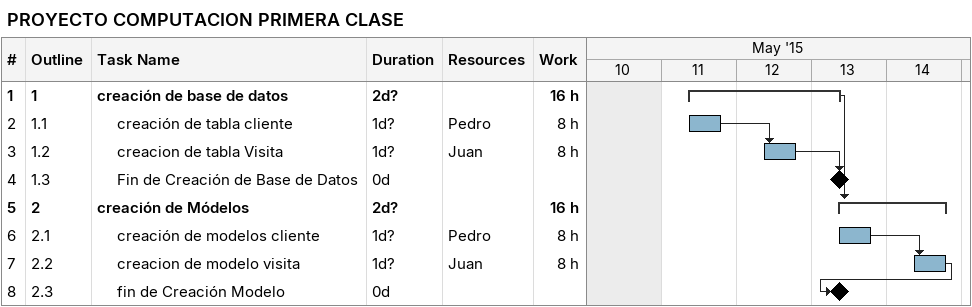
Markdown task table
PROYECTO COMPUTACION PRIMERA CLASE

| ID | WBS | Task | Duration | Start | Finish | Predecessors | Resources | Work (h) |
|---|---|---|---|---|---|---|---|---|
| 1 | 1 | **creación de base de datos** | 2d? | 2015-05-11 | 2015-05-13 |  |  | 16 |
| 2 | 1.1 | creación de tabla cliente | 1d? | 2015-05-11 | 2015-05-11 |  | Pedro | 8 |
| 3 | 1.2 | creacion de tabla Visita | 1d? | 2015-05-12 | 2015-05-12 | 2 | Juan | 8 |
| 4 | 1.3 | Fin de Creación de Base de Datos | 0d | 2015-05-13 | 2015-05-13 | 3 |  |  |
| 5 | 2 | **creación de Módelos** | 2d? | 2015-05-13 | 2015-05-14 | 1 |  | 16 |
| 6 | 2.1 | creación de modelos cliente | 1d? | 2015-05-13 | 2015-05-13 |  | Pedro | 8 |
| 7 | 2.2 | creacion de modelo visita | 1d? | 2015-05-14 | 2015-05-14 | 6 | Juan | 8 |
| 8 | 2.3 | fin de Creación Modelo | 0d | 2015-05-13 | 2015-05-13 | 7 |  |  |
